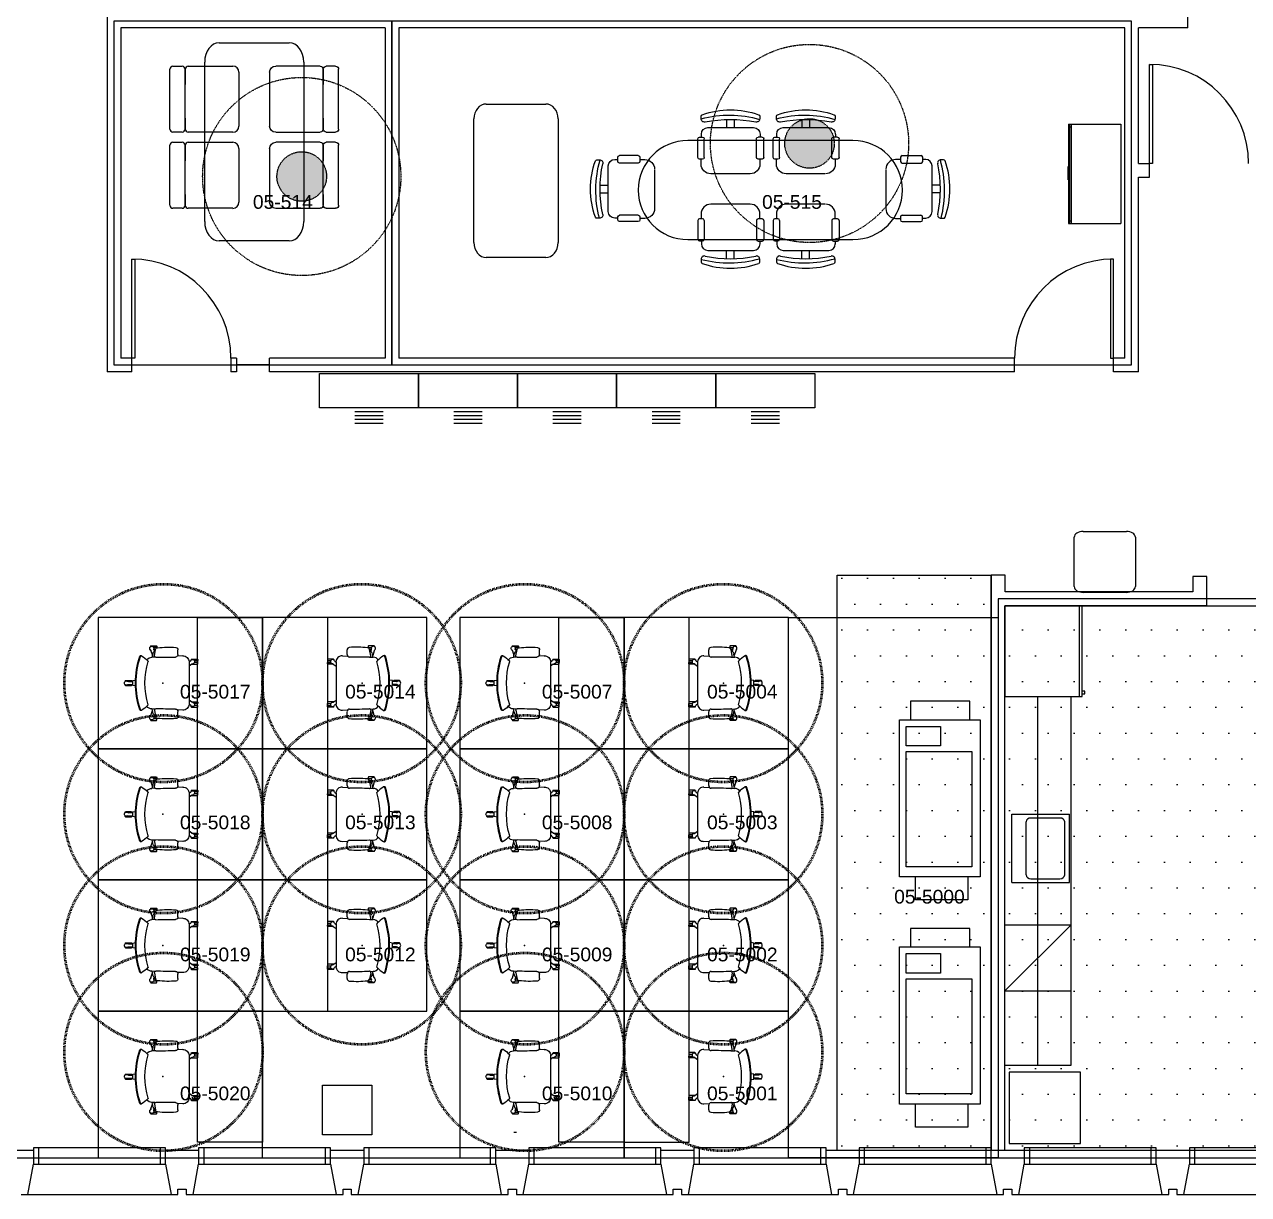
# Model space of a CAD drawing. Header units: inches. Extents: x -31 to 2880, y -31 to 1268.
# Drawn here: x 231.5 to 676.2, y -30.8 to 394.5 of the extents above; entities that cross this region are included whole.
import ezdxf
from ezdxf.enums import TextEntityAlignment as Align

# ---------------------------------------------------------------- set-up
doc = ezdxf.new("R2010")
doc.units = ezdxf.units.IN
doc.header["$MEASUREMENT"] = 0
doc.linetypes.add('Dash', pattern=[0.25, 0.125, -0.125])
for name, color, linetype in [('A-AREA', 6, 'Continuous'), ('A-AREA-IDEN', 110, 'Continuous'), ('A-AREA-INT', 2, 'Continuous'), ('A-COLS-E', 53, 'Continuous'), ('A-DOOR-E', 141, 'Continuous'), ('A-EQPM-E', 200, 'Continuous'), ('A-FLOR-CSWK-E', 124, 'Continuous'), ('A-FURN-FILE-E', 191, 'Continuous'), ('A-FURN-FREE-E', 241, 'Continuous'), ('A-FURN-PNLS-E', 31, 'Continuous'), ('A-FURN-SEAT-E', 122, 'Continuous'), ('A-FURN-WKSF-E', 30, 'Continuous'), ('A-GLAZ-E', 140, 'Continuous'), ('A-SOCL-DIS2-E', 230, 'Dash'), ('A-SOCL-HTAH-E', 230, 'Continuous'), ('A-WALL-E', 7, 'Continuous'), ('P-FIXT-E', 153, 'Continuous')]:
    doc.layers.add(name, color=color, linetype=linetype)
doc.layers.add('A-SOCL-DIS1-E', color=7, linetype='Dash', true_color=0x636466)
doc.styles.add('0', font='arial.ttf')
doc.styles.add('PMSymText', font='arial.ttf')
doc.styles.get("Standard").update_dxf_attribs({"font": 'arial.ttf'})
pattern_1 = [(0, (-2476.202, -472.418), (4.6875, 9.375), [0, -9.375])]

# ---------------------------------------------------------------- blocks, each defined once
blk = doc.blocks.new('405_FURN$0$F4DL')
for p, q in [((0, -0.4295), (0, 0)), ((0, 0), (1, 0)), ((1, 0), (1, -0.4295)), ((1, -0.4295), (0, -0.4295)), ((0.3575, -0.477125), (0.6425, -0.477125)), ((0.3575, -0.524625), (0.6425, -0.524625)), ((0.3575, -0.57225), (0.6425, -0.57225)), ((0.3575, -0.619625), (0.6425, -0.619625))]:
    blk.add_line(p, q)
blk = doc.blocks.new('405_FURN$0$405_FURN$0$20-CLRA7236-GNRC')
for p, q in [((-82.87, -45.31), (-142.87, -45.31)), ((-142.87, -81.31), (-82.87, -81.31))]:
    blk.add_line(p, q)
for centre, start, end in [((-142.87, -63.31), 90, 270), ((-82.87, -63.31), 270, 450)]:
    blk.add_arc(centre, 18, start, end)
blk = doc.blocks.new('405_FURN$0$ltTABL')
for p, q in [((-0.5805, 0.48), (0.5805, 0.48)), ((-0.7205, -0.34), (-0.7205, 0.34)), ((0.7205, 0.34), (0.7205, -0.34)), ((0.5805, -0.48), (-0.5805, -0.48))]:
    blk.add_line(p, q)
for centre, start, end in [((-0.5805, 0.34), 90, 180), ((0.5805, 0.34), 0, 90), ((-0.5805, -0.34), 180, 270), ((0.5805, -0.34), 270, 0)]:
    blk.add_arc(centre, 0.14, start, end)
blk = doc.blocks.new('405_FURN$0$SDSEC')
for p, q in [((0, 0), (0.867, 0)), ((-0.044, -0.178), (-0.044, -0.044)), ((0.911, -0.044), (0.911, -0.178)), ((-0.044, -0.911), (-0.044, -0.267)), ((0.156, -0.222), (0, -0.222)), ((0, -0.222), (0.867, -0.222)), ((0.867, -0.222), (0.644, -0.222)), ((0.911, -0.267), (0.911, -0.911)), ((0.822, -1), (0.044, -1))]:
    blk.add_line(p, q)
for centre, radius, start, end in [((0, -0.044), 0.0444, 90, 180), ((0.867, -0.044), 0.0444, 0, 90), ((0, -0.178), 0.0444, 180, 270), ((0, -0.267), 0.0444, 90, 180), ((0.867, -0.178), 0.0444, 270, 360), ((0.867, -0.267), 0.0444, 0, 90), ((0.044, -0.911), 0.0889, 180, 270), ((0.822, -0.911), 0.0889, 270, 360)]:
    blk.add_arc(centre, radius, start, end)
blk = doc.blocks.new('405_FURN$0$ASTCAB')
for p, q in [((0, 0), (1, 0)), ((0, -0.428875), (0, 0)), ((1, -0.428875), (1, 0)), ((1, -0.4045), (0, -0.4045)), ((0, -0.42275), (1, -0.42275)), ((0, -0.428875), (1, -0.428875)), ((0.020375, -0.428875), (0.024375, -0.42275)), ((0.024375, -0.428875), (0.024375, -0.4045)), ((0.426875, -0.435), (0.561, -0.435)), ((0.975625, -0.428875), (0.975625, -0.4045)), ((0.98375, -0.428875), (0.975625, -0.42275))]:
    blk.add_line(p, q)
blk = doc.blocks.new('405_FURN$0$SDTASK')
for p, q in [((-0.443, -0.098), (-0.443, -0.137)), ((-0.058, -0.146), (-0.058, -0.269)), ((0.059, -0.146), (0.059, -0.269)), ((0.443, -0.137), (0.443, -0.098)), ((-0.448, -0.367), (-0.448, -0.412)), ((0.341, -0.269), (-0.349, -0.269)), ((0.44, -0.414), (0.44, -0.367)), ((-0.507, -0.722), (-0.507, -0.437)), ((-0.418, -0.412), (-0.482, -0.412)), ((-0.393, -0.722), (-0.393, -0.437)), ((0.396, -0.724), (0.396, -0.439)), ((0.469, -0.414), (0.421, -0.414)), ((0.493, -0.724), (0.493, -0.439)), ((-0.482, -0.747), (-0.418, -0.747)), ((-0.447, -0.747), (-0.447, -0.822)), ((0.421, -0.749), (0.468, -0.749)), ((0.444, -0.822), (0.444, -0.749)), ((-0.291, -0.97), (0.296, -0.97))]:
    blk.add_line(p, q)
for centre, radius, start, end in [((0, -1.258), 1.258, 70.1588, 109.8412), ((-0.419, -0.098), 0.0246, 109.8412, 180), ((0.02, -1.771), 1.69, 75.49, 105.8777), ((-0.394, -0.137), 0.0493, 180, 281.9484), ((0, -1.999), 1.854, 78.0516, 101.9484), ((0.394, -0.137), 0.0493, 258.0516, 360), ((0.419, -0.098), 0.0246, 0, 70.1588), ((-0.349, -0.368), 0.0985, 90, 180), ((0.341, -0.368), 0.0985, 0, 90), ((-0.482, -0.437), 0.0246, 90, 180), ((-0.418, -0.437), 0.0246, 0, 90), ((0.421, -0.439), 0.0246, 90, 180), ((0.468, -0.439), 0.0246, 0, 90), ((-0.482, -0.722), 0.0246, 180, 270), ((-0.418, -0.722), 0.0246, 270, 360), ((0.421, -0.724), 0.0246, 180, 270), ((0.468, -0.724), 0.0246, 270, 360), ((-0.299, -0.822), 0.148, 180, 270), ((0.297, -0.822), 0.148, 270, 360)]:
    blk.add_arc(centre, radius, start, end)
blk = doc.blocks.new('405_ARCH$0$SNKGEN')
for p, q in [((-0.5, 0.333), (0.5, 0.333)), ((-0.5, 0.333), (-0.5, -0.333)), ((0.5, 0.333), (0.5, -0.333)), ((-0.389, 0.167), (0.389, 0.167)), ((-0.445, 0.111), (-0.445, -0.222)), ((0.445, 0.111), (0.445, -0.222)), ((-0.389, -0.278), (0.389, -0.278)), ((-0.5, -0.333), (0.5, -0.333))]:
    blk.add_line(p, q)
for centre, start, end in [((-0.389, 0.111), 90, 180), ((0.389, 0.111), 0, 90), ((-0.389, -0.222), 180, 270), ((0.389, -0.222), 270, 360)]:
    blk.add_arc(centre, 0.0556, start, end)
blk = doc.blocks.new('SZT-ARM-2D')
for p, q in [((-4.55, 13.4), (-4.41, 13.55)), ((-4.55, 13.4), (-4.55, 13.22)), ((-4.41, 13.55), (-2.33, 13.55)), ((-2.33, 13.55), (-2.19, 13.4)), ((-2.19, 13.4), (-2.19, 13.02)), ((-4.55, 11.83), (-4.55, 12.01)), ((-4.55, 11.83), (-4.41, 11.68)), ((-4.41, 11.68), (-4.37, 11.68)), ((-4.39, 11.73), (-3.85, 10.01)), ((-2.93, 9.43), (-4.06, 9.39)), ((-3.66, 10.82), (-3.75, 10.46)), ((-2.23, 12.98), (-3.43, 12.98)), ((-2.23, 12.94), (-3.41, 12.94)), ((-2.66, 12.29), (-3.37, 12.29)), ((-2.67, 12.25), (-3.36, 12.25)), ((-3.33, 12.08), (-3.15, 11.56)), ((-3.19, 11.68), (-2.95, 11.68)), ((-2.19, 13.02), (-2.23, 12.98)), ((-2.23, 12.94), (-2.23, 12.76)), ((7.15, 9.86), (5.22, 9.78)), ((5.42, 12.05), (5.41, 10.4)), ((9.8, 7.8), (9.49, 7.58)), ((9.49, -7.7), (9.49, 7.72)), ((10.46, 6.9), (9.49, 6.18)), ((10.27, 8.58), (10.41, 8.73)), ((10.27, 8.58), (10.27, 8.38)), ((10.39, 6.85), (12.49, 6.85)), ((10.41, 8.73), (12.49, 8.73)), ((12.59, 8.15), (11.39, 8.15)), ((12.59, 7.42), (11.39, 7.42)), ((12.59, 8.11), (11.41, 8.11)), ((12.59, 7.46), (11.41, 7.46)), ((12.49, 8.73), (12.63, 8.58)), ((12.49, 6.85), (12.63, 7)), ((12.63, 8.19), (12.59, 8.15)), ((12.59, 8.11), (12.59, 7.46)), ((12.63, 7.38), (12.59, 7.42)), ((12.63, 8.58), (12.63, 8.19)), ((12.63, 7), (12.63, 7.38)), ((-13.73, 0.78), (-13.59, 0.93)), ((-13.73, 0.78), (-13.73, 0.6)), ((-13.59, 0.93), (-11.5, 0.93)), ((-12.52, 0.55), (-11, 0.56)), ((-11.5, 0.93), (-11.36, 0.78)), ((-11.36, 0.78), (-11.36, 0.56)), ((-13.73, -0.8), (-13.73, -0.62)), ((-13.73, -0.8), (-13.59, -0.95)), ((-13.59, -0.95), (-11.5, -0.95)), ((-12.52, -0.57), (-11, -0.58)), ((-11.5, -0.95), (-11.36, -0.8)), ((-11.36, -0.8), (-11.36, -0.58)), ((10.46, -6.9), (9.49, -6.18)), ((9.8, -7.8), (9.49, -7.58)), ((10.27, -8.58), (10.27, -8.38)), ((10.27, -8.58), (10.41, -8.73)), ((10.39, -6.85), (12.49, -6.85)), ((10.41, -8.73), (12.49, -8.73)), ((12.59, -7.42), (11.39, -7.42)), ((12.59, -8.15), (11.39, -8.15)), ((12.59, -7.46), (11.41, -7.46)), ((12.59, -8.11), (11.41, -8.11)), ((12.49, -6.85), (12.63, -7)), ((12.49, -8.73), (12.63, -8.58)), ((12.63, -7.38), (12.59, -7.42)), ((12.59, -8.11), (12.59, -7.46)), ((12.63, -8.19), (12.59, -8.15)), ((12.63, -7), (12.63, -7.38)), ((12.63, -8.58), (12.63, -8.19)), ((-4.55, -11.83), (-4.41, -11.68)), ((-4.55, -11.83), (-4.55, -12.01)), ((-4.55, -13.4), (-4.55, -13.22)), ((-4.41, -11.68), (-4.37, -11.68)), ((-4.39, -11.73), (-3.85, -10.01)), ((-2.93, -9.43), (-4.06, -9.39)), ((-3.66, -10.82), (-3.75, -10.46)), ((-2.23, -12.98), (-3.43, -12.98)), ((-2.23, -12.94), (-3.41, -12.94)), ((-2.66, -12.29), (-3.37, -12.29)), ((-2.67, -12.25), (-3.36, -12.25)), ((-3.33, -12.08), (-3.15, -11.56)), ((-3.19, -11.68), (-2.95, -11.68)), ((-2.23, -12.94), (-2.23, -12.76)), ((-2.19, -13.02), (-2.23, -12.98)), ((-2.19, -13.4), (-2.19, -13.02)), ((7.15, -9.86), (5.22, -9.78)), ((5.41, -10.4), (5.42, -12.05)), ((-4.55, -13.4), (-4.41, -13.55)), ((-4.41, -13.55), (-2.33, -13.55)), ((-2.33, -13.55), (-2.19, -13.4))]:
    blk.add_line(p, q)
for points in [[(-3.14, 9.91), (-2.68, 12.21)], [(-9.98, 1.02), (-11, 0.87), (-11, -0.87), (-9.98, -1.02)], [(-3.14, -9.91), (-2.68, -12.21)]]:
    blk.add_lwpolyline(points)
for centre, radius, start, end in [((-4.09, 12.61), 0.752, 346.5325, 229.4675), ((21.53, 0), 31.53, 161.9963, 198.0037), ((21.53, 0), 31.28, 161.9963, 198.0037), ((-8.04, 9.59), 0.437, 55.3732, 158.8961), ((-7.81, 9.51), 0.437, 88.6193, 158.8961), ((-14, 0.04), 11.69, 43.2376, 57.9475), ((-3.96, 7.05), 2.36, 92.6028, 144.0692), ((-5.14, 11.49), 0.789, 18.2096, 44.7154), ((5.18, 8.27), 9.19, 166.2418, 172.873), ((-2.44, 10.53), 1.26, 105.413, 166.2418), ((-2.58, 12.32), 0.789, 171.2846, 197.7904), ((-2.67, 9.83), 0.477, 170.3812, 272.3532), ((-1.92, 12.06), 0.77, 93.9245, 168.6077), ((3.71, -207.68), 217.13, 89.7848, 91.6781), ((1.86, -20.12), 33.17, 85.0872, 96.6444), ((4.54, 10.32), 0.873, 269.0603, 4.9502), ((4.63, 12.14), 0.793, 353.9872, 84.9554), ((7.25, 7.62), 2.25, 2.1735, 92.4191), ((20.75, 0), 27.29, 163.2048, 196.7952), ((-5.92, 7.64), 0.601, 24.3962, 43.0317), ((9.34, 8.44), 0.789, 306.2096, 332.7154), ((10.73, 7.79), 0.752, 274.5325, 157.4675), ((10.92, 6.26), 0.789, 99.2846, 125.7904), ((-13.26, -0.01), 0.752, 58.5325, 301.4675), ((-12.51, 1.34), 0.789, 243.2846, 269.7905), ((-12.51, -1.36), 0.789, 90.2096, 116.7154), ((-14, -0.04), 11.69, 302.0525, 316.7624), ((-3.96, -7.03), 2.36, 216.272, 267.3972), ((-5.92, -7.64), 0.601, 316.9683, 335.6038), ((7.25, -7.62), 2.25, 267.5809, 357.8265), ((9.34, -8.44), 0.789, 27.2846, 53.7904), ((10.73, -7.79), 0.752, 202.5325, 85.4675), ((10.92, -6.26), 0.789, 234.2096, 260.7154), ((-8.04, -9.59), 0.437, 201.1039, 304.6268), ((-7.81, -9.51), 0.437, 201.1039, 271.3806), ((-4.09, -12.61), 0.752, 130.5325, 13.4675), ((-5.14, -11.49), 0.789, 315.2846, 341.7905), ((5.18, -8.27), 9.19, 187.127, 193.7582), ((-2.44, -10.53), 1.26, 193.7582, 254.5871), ((-2.58, -12.32), 0.789, 162.2096, 188.7154), ((-2.67, -9.83), 0.477, 87.6468, 189.6188), ((-1.92, -12.06), 0.77, 191.3923, 266.0755), ((3.71, 207.68), 217.13, 268.3219, 270.2152), ((1.86, 20.12), 33.17, 263.3556, 274.9128), ((4.54, -10.32), 0.873, 355.0498, 90.9397), ((4.63, -12.14), 0.793, 275.0446, 6.0128)]:
    blk.add_arc(centre, radius, start, end)
blk.add_point((0, 0))
at = {"style": '0', "width": 0.55, "flags": 8}
for tag in ['ITEXT2', 'ITEXT']:
    blk.add_attdef(tag, text='', height=4, dxfattribs=at).set_placement((0, 0), align=Align.MIDDLE_CENTER)
at = {"flags": 1}
for tag in ['PSMC', 'PSON', 'PSDH', 'PSEC', 'PSQT', 'PSPN', 'PST5', 'PST4', 'PST3', 'PST2', 'PST1']:
    blk.add_attdef(tag, text='', height=1, dxfattribs=at).set_placement((0, 0), align=Align.TOP_CENTER)
at = {"style": 'PMSymText', "width": 0.65, "flags": 8}
for tag, p in [('PSUT1', (-0.69, -19.55)), ('PSUT3', (-0.69, -31.55))]:
    blk.add_attdef(tag, text='', height=4, dxfattribs=at).set_placement(p, align=Align.CENTER)
at = {"style": 'PMSymText', "width": 0.65}
blk.add_attdef('PSUT2', text='', height=4, dxfattribs=at).set_placement((-0.69, -25.55), align=Align.CENTER)
blk = doc.blocks.new('TARA-2448-JFG4-FLAT-2D')
for p, q in [((47.68, 0), (0, 0)), ((0, 0), (0, -23.68)), ((47.68, -23.68), (47.68, 0)), ((0, -23.68), (47.68, -23.68))]:
    blk.add_line(p, q)
blk = doc.blocks.new('Printer')
for p, q in [((574.95, 65.96), (553.41, 65.96)), ((553.41, 65.96), (553.41, 59.24)), ((574.95, 59.24), (574.95, 65.96)), ((549.41, 2.15), (549.41, 59.24)), ((549.41, 59.24), (578.69, 59.24)), ((578.69, 59.24), (578.69, 2.15)), ((551.9, 56.8), (564.38, 56.8)), ((551.9, 49.71), (551.9, 56.8)), ((564.38, 56.8), (564.38, 49.71)), ((564.38, 49.71), (551.9, 49.71)), ((551.9, 5.82), (551.9, 47.63)), ((551.9, 47.63), (575.75, 47.63)), ((575.75, 47.63), (575.75, 5.82)), ((575.75, 5.82), (551.9, 5.82)), ((578.69, 2.15), (549.41, 2.15)), ((555.19, -6.28), (555.19, 2.15)), ((574.24, 2.15), (574.24, -6.28)), ((574.24, -6.28), (555.19, -6.28))]:
    blk.add_line(p, q)
blk = doc.blocks.new('FMS4RM')
blk.add_attdef('FMS:RMID', text='', height=5).set_placement((0, 0), align=Align.MIDDLE_LEFT)
blk = doc.blocks.new("6'")
h = blk.add_hatch(color=256)
h.dxf.hatch_style = 1
h.paths.add_polyline_path([(2670.39, 2780.74, 1), (2688.39, 2780.74, 1)])
at = {"ltscale": 0.2}
blk.add_circle((2679.39, 2780.74), 36, dxfattribs=at)
blk.add_circle((2679.39, 2780.74), 9)

msp = doc.modelspace()

# ---------------------------------------------------------------- hatches: boundary and pattern name
at = {"layer": 'A-SOCL-HTAH-E'}
h = msp.add_hatch(dxfattribs=at)
h.set_pattern_fill('DOTS', color=256, scale=150)
h.set_pattern_definition(pattern_1)
h.paths.add_polyline_path([(582.75, 194.37), (526.8, 194.37), (526.8, -14.75), (582.75, -14.75)])
h = msp.add_hatch(dxfattribs=at)
h.set_pattern_fill('DOTS', color=256, scale=150)
h.set_pattern_definition(pattern_1)
h.paths.add_polyline_path([(1066.25, 149.25), (714.25, 149.25), (714.25, 183.25), (587.75, 183.25), (587.75, 149.25), (587.75, -14.75), (1066.25, -14.75)])

# ---------------------------------------------------------------- linework, layer by layer
at = {"layer": 'A-AREA'}
for points in [[(365, 395.75), (264, 395.75), (264, 270.75), (308.5, 270.75), (308.5, 270.75), (320.5, 270.75), (320.5, 270.75), (365, 270.75), (365, 395.75)], [(633.75, 395.75), (365, 395.75), (365, 270.75), (633.75, 270.75), (633.75, 395.75)], [(585.25, -17.44), (1066.25, -17.44), (1066.25, -9), (1066.25, 151.75), (716.75, 151.75), (716.75, 185.75), (585.25, 185.75), (585.25, 185.75), (585.25, -8.38), (585.25, -8.38), (585.25, -17.44)], [(258.31, 131.28), (318, 131.28), (318, 178.97), (258.31, 178.97), (258.31, 131.28)], [(318, 131.28), (377.69, 131.28), (377.69, 178.97), (318, 178.97), (318, 131.28)], [(389.69, 131.28), (449.38, 131.28), (449.38, 178.97), (389.69, 178.97), (389.69, 131.28)], [(449.38, 131.28), (509.06, 131.28), (509.06, 178.97), (449.38, 178.97), (449.38, 131.28)], [(509.06, 178.97), (585.25, 178.97), (585.25, -17.44), (509.06, -17.44), (509.06, 178.97)], [(258.31, 83.62), (318, 83.62), (318, 131.28), (258.31, 131.28), (258.31, 83.62)], [(318, 83.62), (377.69, 83.62), (377.69, 131.28), (318, 131.28), (318, 83.62)], [(389.69, 83.62), (449.38, 83.62), (449.38, 131.28), (389.69, 131.28), (389.69, 83.62)], [(449.38, 83.62), (509.06, 83.62), (509.06, 131.28), (449.38, 131.28), (449.38, 83.62)], [(258.31, 35.94), (318, 35.94), (318, 83.62), (258.31, 83.62), (258.31, 35.94)], [(318, 35.94), (377.69, 35.94), (377.69, 83.62), (318, 83.62), (318, 35.94)], [(389.69, 35.94), (449.38, 35.94), (449.38, 83.62), (389.69, 83.62), (389.69, 35.94)], [(449.38, 35.94), (509.06, 35.94), (509.06, 83.62), (449.38, 83.62), (449.38, 35.94)], [(258.31, -17.44), (318, -17.44), (318, 35.94), (258.31, 35.94), (258.31, -17.44)], [(389.69, -17.44), (449.38, -17.44), (449.38, 35.94), (389.69, 35.94), (389.69, -17.44)], [(449.38, -17.44), (509.06, -17.44), (509.06, 35.94), (449.38, 35.94), (449.38, -17.44)]]:
    msp.add_lwpolyline(points, close=True, dxfattribs=at)
at = {"layer": 'A-AREA-INT', "color": 4}
msp.add_lwpolyline([(-17.44, 1254.75), (-17.44, -17.44), (1066.25, -17.44), (1066.25, 447.25), (1200.22, 447.25), (1200.22, 411.25), (1300.25, 411.25), (1300.25, 447.25), (1324.25, 447.25), (1324.25, 515.25), (1768.75, 515.25), (1768.75, 790.25), (1300.25, 790.25), (1300.25, 826.25), (1200.22, 826.25), (1200.22, 790.25), (768.75, 790.25), (768.75, 1254.75), (-17.44, 1254.75)], close=True, dxfattribs=at)
at = {"layer": 'A-COLS-E', "flags": 128}
msp.add_lwpolyline([(339.75, -9), (339.75, 9), (357.75, 9), (357.75, -9)], close=True, dxfattribs=at)
at = {"layer": 'A-DOOR-E'}
for points in [[(640.25, 380.01), (641.4, 380.01), (641.4, 344.01), (640.25, 344.01)], [(270.5, 309.25), (271.65, 309.25), (271.65, 273.25), (270.5, 273.25)], [(627.25, 309.25), (626.1, 309.25), (626.1, 273.25), (627.25, 273.25)]]:
    msp.add_lwpolyline(points, close=True, dxfattribs=at)
for centre, start, end in [((640.25, 344.01), 0, 90), ((270.5, 273.25), 0, 90), ((627.25, 273.25), 90, 180)]:
    msp.add_arc(centre, 36, start, end, dxfattribs=at)
at = {"layer": 'A-EQPM-E'}
for p, q in [((615.75, 183.25), (587.75, 183.25)), ((587.75, 183.25), (587.75, 150.25)), ((614.75, 183.25), (614.75, 150.25)), ((615.75, 150.25), (615.75, 183.25)), ((616.75, 152.25), (615.75, 152.25)), ((615.75, 151.25), (616.75, 151.25)), ((616.75, 151.25), (616.75, 152.25)), ((587.75, 150.25), (615.75, 150.25)), ((615.25, 13.75), (589.25, 13.75)), ((589.25, 13.75), (589.25, -12.25)), ((615.25, -12.25), (615.25, 13.75)), ((589.25, -12.25), (615.25, -12.25))]:
    msp.add_line(p, q, dxfattribs=at)
at = {"layer": 'A-FLOR-CSWK-E'}
for p, q in [((599.75, 16.25), (599.75, 150.25)), ((611.75, 16.25), (611.75, 150.25)), ((587.75, 67.3), (611.75, 67.3)), ((587.75, 43.3), (611.75, 67.3)), ((587.75, 43.3), (611.75, 43.3)), ((587.75, 16.25), (611.75, 16.25))]:
    msp.add_line(p, q, dxfattribs=at)
at = {"layer": 'A-FURN-PNLS-E'}
msp.add_line((410.33, -8.19), (409.33, -8.19), dxfattribs=at)
at = {"layer": 'A-GLAZ-E'}
for p, q in [((320.5, 270.75), (308.5, 270.75)), ((236.75, -17.44), (280.75, -17.44)), ((296.75, -17.44), (340.75, -17.44)), ((356.75, -17.44), (400.75, -17.44)), ((416.75, -17.44), (460.75, -17.44)), ((476.75, -17.44), (520.75, -17.44)), ((536.75, -17.44), (580.75, -17.44)), ((596.75, -17.44), (640.75, -17.44)), ((656.75, -17.44), (700.75, -17.44)), ((236.75, -19.75), (280.75, -19.75)), ((296.75, -19.75), (340.75, -19.75)), ((356.75, -19.75), (400.75, -19.75)), ((416.75, -19.75), (460.75, -19.75)), ((476.75, -19.75), (520.75, -19.75)), ((536.75, -19.75), (580.75, -19.75)), ((596.75, -19.75), (640.75, -19.75)), ((656.75, -19.75), (700.75, -19.75))]:
    msp.add_line(p, q, dxfattribs=at)
at = {"layer": 'A-SOCL-DIS1-E', "color": 230, "lineweight": 50, "ltscale": 2, "true_color": 0xff007f}
for centre in [(282.01, 155.13), (413.37, 155.13), (354.01, 107.45), (485.37, 107.45), (282.01, 59.77), (413.37, 59.77), (485.37, 21.09)]:
    msp.add_circle(centre, 36, dxfattribs=at)
at = {"layer": 'A-SOCL-DIS1-E', "color": 251, "lineweight": 50, "ltscale": 2, "true_color": 0x636466}
for centre in [(354.01, 155.13), (485.37, 155.13), (282.01, 107.45), (413.37, 107.45), (354.01, 59.77), (485.37, 59.77), (282.01, 21.09), (413.37, 21.09)]:
    msp.add_circle(centre, 36, dxfattribs=at)
at = {"layer": 'A-SOCL-HTAH-E'}
msp.add_lwpolyline([(582.75, -14.75), (526.8, -14.75), (526.8, 194.37), (582.75, 194.37)], close=True, dxfattribs=at)
msp.add_lwpolyline([(587.75, 149.25), (587.75, 183.25), (714.25, 183.25), (714.25, 149.25), (1066.25, 149.25), (1066.25, -14.75), (587.75, -14.75), (587.75, 149.25)], dxfattribs=at)
at = {"layer": 'A-WALL-E'}
for p, q in [((261.5, 562.25), (261.5, 268.25)), ((654.25, 393.25), (654.25, 402.25)), ((266.5, 393.25), (266.5, 273.25)), ((362.5, 393.25), (266.5, 393.25)), ((362.5, 393.25), (362.5, 273.25)), ((367.5, 393.25), (367.5, 273.25)), ((631.25, 393.25), (367.5, 393.25)), ((631.25, 273.25), (631.25, 393.25)), ((654.25, 393.25), (636.25, 393.25)), ((636.25, 344.01), (636.25, 393.25)), ((636.25, 344.01), (640.25, 344.01)), ((640.25, 339.01), (640.25, 344.01)), ((636.25, 339.01), (640.25, 339.01)), ((636.25, 268.25), (636.25, 339.01)), ((270.5, 273.25), (266.5, 273.25)), ((270.5, 268.25), (270.5, 273.25)), ((308.5, 273.25), (306.5, 273.25)), ((306.5, 273.25), (306.5, 268.25)), ((308.5, 273.25), (308.5, 268.25)), ((362.5, 273.25), (320.5, 273.25)), ((320.5, 268.25), (320.5, 273.25)), ((591.25, 273.25), (367.5, 273.25)), ((591.25, 268.25), (591.25, 273.25)), ((631.25, 273.25), (627.25, 273.25)), ((627.25, 268.25), (627.25, 273.25)), ((270.5, 268.25), (261.5, 268.25)), ((308.5, 268.25), (306.5, 268.25)), ((591.25, 268.25), (320.5, 268.25)), ((636.25, 268.25), (627.25, 268.25)), ((582.75, -19.75), (582.75, 194.37)), ((587.79, 194.37), (582.75, 194.37)), ((587.79, 188.25), (587.79, 194.37)), ((661.11, 193.89), (656.07, 193.89)), ((656.07, 193.89), (656.07, 188.25)), ((661.11, 183.25), (661.11, 193.89)), ((656.07, 188.25), (587.79, 188.25)), ((587.75, -14.75), (587.75, 183.25)), ((661.11, 183.25), (587.75, 183.25)), ((234.75, -14.75), (222.75, -14.75)), ((282.75, -13.75), (234.75, -13.75)), ((234.75, -13.75), (234.75, -19.75)), ((236.75, -19.75), (236.75, -13.75)), ((280.75, -13.75), (280.75, -19.75)), ((282.75, -19.75), (282.75, -13.75)), ((294.75, -14.75), (282.75, -14.75)), ((342.75, -13.75), (294.75, -13.75)), ((294.75, -13.75), (294.75, -19.75)), ((296.75, -19.75), (296.75, -13.75)), ((340.75, -13.75), (340.75, -19.75)), ((342.75, -19.75), (342.75, -13.75)), ((354.75, -14.75), (342.75, -14.75)), ((402.75, -13.75), (354.75, -13.75)), ((354.75, -13.75), (354.75, -19.75)), ((356.75, -19.75), (356.75, -13.75)), ((400.75, -13.75), (400.75, -19.75)), ((402.75, -19.75), (402.75, -13.75)), ((414.75, -14.75), (402.75, -14.75)), ((462.75, -13.75), (414.75, -13.75)), ((414.75, -13.75), (414.75, -19.75)), ((416.75, -19.75), (416.75, -13.75)), ((460.75, -13.75), (460.75, -19.75)), ((462.75, -19.75), (462.75, -13.75)), ((474.75, -14.75), (462.75, -14.75)), ((522.75, -13.75), (474.75, -13.75)), ((474.75, -13.75), (474.75, -19.75)), ((476.75, -19.75), (476.75, -13.75)), ((520.75, -13.75), (520.75, -19.75)), ((522.75, -19.75), (522.75, -13.75)), ((534.75, -14.75), (522.75, -14.75)), ((582.75, -13.75), (534.75, -13.75)), ((534.75, -13.75), (534.75, -19.75)), ((536.75, -19.75), (536.75, -13.75)), ((580.75, -13.75), (580.75, -19.75)), ((594.75, -14.75), (582.75, -14.75)), ((642.75, -13.75), (594.75, -13.75)), ((594.75, -13.75), (594.75, -19.75)), ((596.75, -19.75), (596.75, -13.75)), ((640.75, -13.75), (640.75, -19.75)), ((642.75, -19.75), (642.75, -13.75)), ((654.75, -14.75), (642.75, -14.75)), ((702.75, -13.75), (654.75, -13.75)), ((654.75, -13.75), (654.75, -19.75)), ((656.75, -19.75), (656.75, -13.75)), ((232.75, -30.75), (234.75, -19.75)), ((234.75, -19.75), (236.75, -19.75)), ((280.75, -19.75), (282.75, -19.75)), ((282.75, -19.75), (284.75, -30.75)), ((292.75, -30.75), (294.75, -19.75)), ((294.75, -19.75), (296.75, -19.75)), ((340.75, -19.75), (342.75, -19.75)), ((342.75, -19.75), (344.75, -30.75)), ((352.75, -30.75), (354.75, -19.75)), ((354.75, -19.75), (356.75, -19.75)), ((400.75, -19.75), (402.75, -19.75)), ((402.75, -19.75), (404.75, -30.75)), ((412.75, -30.75), (414.75, -19.75)), ((414.75, -19.75), (416.75, -19.75)), ((460.75, -19.75), (462.75, -19.75)), ((462.75, -19.75), (464.75, -30.75)), ((472.75, -30.75), (474.75, -19.75)), ((474.75, -19.75), (476.75, -19.75)), ((520.75, -19.75), (522.75, -19.75)), ((522.75, -19.75), (524.75, -30.75)), ((532.75, -30.75), (534.75, -19.75)), ((534.75, -19.75), (536.75, -19.75)), ((580.75, -19.75), (582.75, -19.75)), ((582.75, -19.75), (584.75, -30.75)), ((592.75, -30.75), (594.75, -19.75)), ((594.75, -19.75), (596.75, -19.75)), ((640.75, -19.75), (642.75, -19.75)), ((642.75, -19.75), (644.75, -30.75)), ((652.75, -30.75), (654.75, -19.75)), ((654.75, -19.75), (656.75, -19.75)), ((230.25, -30.75), (287.25, -30.75)), ((287.25, -30.75), (287.25, -28.75)), ((287.25, -28.75), (290.25, -28.75)), ((290.25, -28.75), (290.25, -30.75)), ((290.25, -30.75), (347.25, -30.75)), ((347.25, -30.75), (347.25, -28.75)), ((347.25, -28.75), (350.25, -28.75)), ((350.25, -28.75), (350.25, -30.75)), ((350.25, -30.75), (407.25, -30.75)), ((407.25, -30.75), (407.25, -28.75)), ((407.25, -28.75), (410.25, -28.75)), ((410.25, -28.75), (410.25, -30.75)), ((410.25, -30.75), (467.25, -30.75)), ((467.25, -30.75), (467.25, -28.75)), ((467.25, -28.75), (470.25, -28.75)), ((470.25, -28.75), (470.25, -30.75)), ((470.25, -30.75), (527.25, -30.75)), ((527.25, -30.75), (527.25, -28.75)), ((527.25, -28.75), (530.25, -28.75)), ((530.25, -28.75), (530.25, -30.75)), ((530.25, -30.75), (587.25, -30.75)), ((587.25, -30.75), (587.25, -28.75)), ((587.25, -28.75), (590.25, -28.75)), ((590.25, -28.75), (590.25, -30.75)), ((590.25, -30.75), (647.25, -30.75)), ((647.25, -30.75), (647.25, -28.75)), ((647.25, -28.75), (650.25, -28.75)), ((650.25, -28.75), (650.25, -30.75)), ((650.25, -30.75), (707.25, -30.75))]:
    msp.add_line(p, q, dxfattribs=at)

# ---------------------------------------------------------------- block references
at = {"layer": 'A-AREA-IDEN'}
for p, values in [((314.5, 330), {'FMS:RMID': '05-514'}), ((499.5, 330), {'FMS:RMID': '05-515'}), ((288, 152), {'FMS:RMID': '05-5017'}), ((348, 152), {'FMS:RMID': '05-5014'}), ((419.5, 152), {'FMS:RMID': '05-5007'}), ((479.5, 152), {'FMS:RMID': '05-5004'}), ((288, 104.5), {'FMS:RMID': '05-5018'}), ((348, 104.5), {'FMS:RMID': '05-5013'}), ((419.5, 104.5), {'FMS:RMID': '05-5008'}), ((479.5, 104.5), {'FMS:RMID': '05-5003'}), ((547.5, 77.5), {'FMS:RMID': '05-5000'}), ((288, 56.5), {'FMS:RMID': '05-5019'}), ((348, 56.5), {'FMS:RMID': '05-5012'}), ((419.5, 56.5), {'FMS:RMID': '05-5009'}), ((479.5, 56.5), {'FMS:RMID': '05-5002'}), ((288, 6), {'FMS:RMID': '05-5020'}), ((419.5, 6), {'FMS:RMID': '05-5010'}), ((479.5, 6), {'FMS:RMID': '05-5001'})]:
    msp.add_blockref('FMS4RM', p, dxfattribs=at).add_auto_attribs(values)
at = {"layer": 'A-EQPM-E'}
for p in [(0, 82.58), (0, 0)]:
    msp.add_blockref('Printer', p, dxfattribs=at)
at = {"layer": 'A-FURN-FILE-E', "xscale": 36, "yscale": 44.13699999999972, "rotation": 270}
msp.add_blockref('405_FURN$0$ASTCAB', (629.81, 358.21), dxfattribs=at)
at = {"layer": 'A-FURN-FILE-E', "xscale": 36, "yscale": 29.04899999999998}
for p in [(338.66, 267.65), (374.66, 267.65), (410.66, 267.65), (446.66, 267.65), (482.66, 267.65)]:
    msp.add_blockref('405_FURN$0$F4DL', p, dxfattribs=at)
at = {"layer": 'A-FURN-FREE-E'}
for name, p, xscale, yscale, rotation in [('405_FURN$0$ltTABL', (314.98, 351.85), 49.96299999999974, 37.50200000000041, 90), ('405_FURN$0$SDSEC', (284.33, 356.47), 25.11700000000019, 25.07899999999972, 90), ('405_FURN$0$SDSEC', (345.63, 356.47), -25.11700000000019, 25.07899999999972, 270), ('405_FURN$0$ltTABL', (410.1, 337.69), 38.72100000000046, 31.87700000000041, 90), ('405_FURN$0$SDSEC', (284.33, 328.8), 25.11700000000019, 25.07899999999972, 90), ('405_FURN$0$SDSEC', (345.63, 328.8), -25.11700000000019, 25.07899999999972, 270), ('405_FURN$0$SDTASK', (437.16, 334.69), -24, 24.0010000000002, 90), ('405_FURN$0$SDTASK', (567.77, 334.69), 24, 24.0010000000002, 270), ('405_FURN$0$SDTASK', (488.01, 305.89), 24, 24.0010000000002, 180), ('405_FURN$0$SDTASK', (515.38, 305.89), 24, 24.0010000000002, 180), ('405_FURN$0$ltTABL', (624.03, 199.17), 15.40499999999975, 23.1260000000002, 90)]:
    msp.add_blockref(name, p, dxfattribs=dict(at, xscale=xscale, yscale=yscale, rotation=rotation))
at = {"layer": 'A-FURN-FREE-E', "xscale": -24, "yscale": 24.0010000000002}
for p in [(488.01, 363.5), (515.38, 363.5)]:
    msp.add_blockref('405_FURN$0$SDTASK', p, dxfattribs=at)
at = {"layer": 'A-FURN-FREE-E'}
msp.add_blockref('405_FURN$0$405_FURN$0$20-CLRA7236-GNRC', (615.4, 397.63), dxfattribs=at)
at = {"layer": 'A-FURN-SEAT-E', "xscale": -1, "rotation": 180}
for p in [(281.83, 155.14), (413.19, 155.14), (281.83, 107.46), (413.19, 107.46), (281.83, 59.78), (413.19, 59.78), (281.83, 12.1), (413.19, 12.1)]:
    msp.add_blockref('SZT-ARM-2D', p, dxfattribs=at)
at = {"layer": 'A-FURN-SEAT-E', "rotation": 180}
for p in [(354.18, 155.14), (485.54, 155.14), (354.18, 107.46), (485.54, 107.46), (354.18, 59.78), (485.54, 59.78), (485.54, 12.1)]:
    msp.add_blockref('SZT-ARM-2D', p, dxfattribs=at)
at = {"layer": 'A-FURN-WKSF-E', "xscale": -1, "rotation": 269.9999999999961}
for p in [(318.01, 131.29), (449.37, 131.29), (318.01, 83.61), (449.37, 83.61), (318.01, 35.93), (449.37, 35.93), (318.01, -11.75), (449.37, -11.75)]:
    msp.add_blockref('TARA-2448-JFG4-FLAT-2D', p, dxfattribs=at)
at = {"layer": 'A-FURN-WKSF-E', "rotation": 90.0000000000039}
for p in [(318.01, 131.29), (449.37, 131.29), (318.01, 83.61), (449.37, 83.61), (318.01, 35.93), (449.37, 35.93), (449.37, -11.75)]:
    msp.add_blockref('TARA-2448-JFG4-FLAT-2D', p, dxfattribs=at)
at = {"layer": 'A-SOCL-DIS2-E'}
for p in [(-2162.65, -2429.49), (-2347.15, -2441.49)]:
    msp.add_blockref("6'", p, dxfattribs=at)
at = {"layer": 'P-FIXT-E', "xscale": 24.83899999999994, "yscale": 31.5010000000002, "rotation": 90}
msp.add_blockref('405_ARCH$0$SNKGEN', (600.71, 95.05), dxfattribs=at)

doc.saveas('drawing.dxf')
